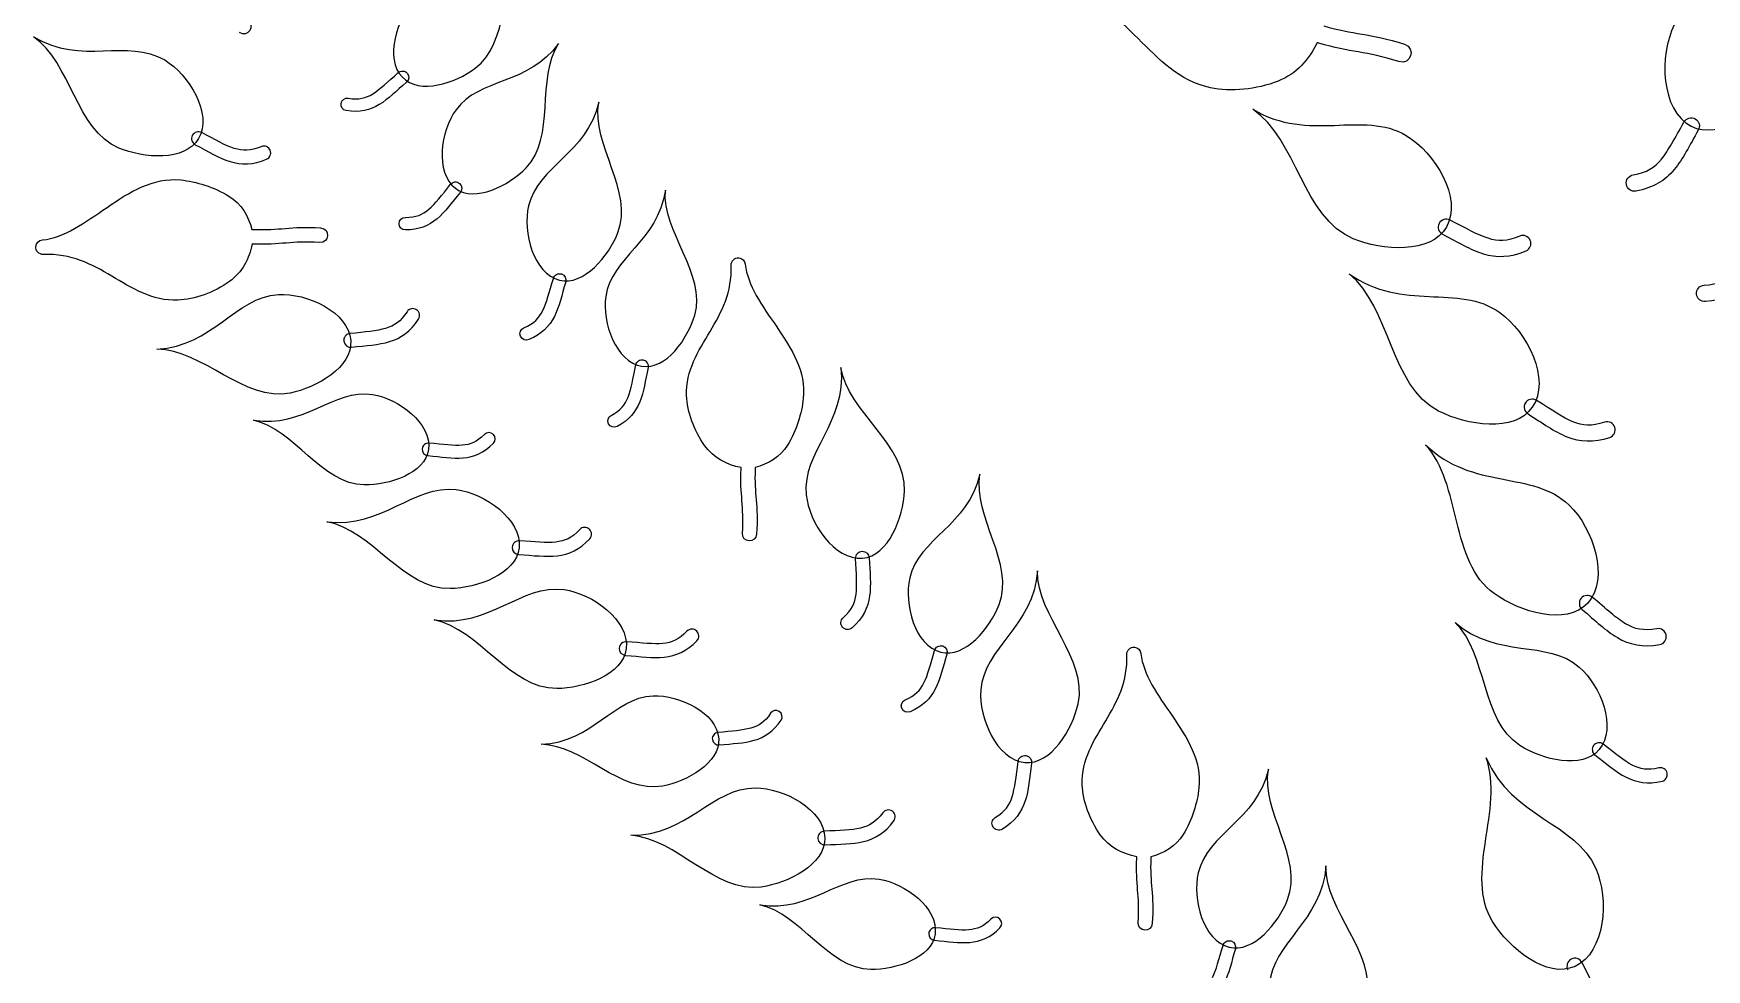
# Model space of a CAD drawing. Extents: x 5.1 to 86.3, y 5.1 to 86.3.
# Drawn here: x 33.67 to 45.31, y 52.12 to 58.64 of the extents above; entities that cross this region are included whole.
import ezdxf

# ---------------------------------------------------------------- set-up
doc = ezdxf.new("R2010")
doc.units = 0
doc.layers.add('View004', color=7, linetype='CONTINUOUS')

msp = doc.modelspace()

# ---------------------------------------------------------------- linework, layer by layer
at = {"layer": 'View004', "color": 1}
for p, q in [((36.269572, 58.363478), (36.269572, 58.363478)), ((36.235916, 58.334536), (36.235916, 58.334536)), ((45.236271, 58.044945), (45.236271, 58.044945)), ((34.773944, 57.929561), (34.773944, 57.929561)), ((34.817149, 57.907673), (34.817149, 57.907673)), ((45.206877, 57.994839), (45.206877, 57.994839)), ((36.605742, 57.561788), (36.605742, 57.561788)), ((36.634443, 57.595669), (36.634443, 57.595669)), ((43.452562, 57.316204), (43.452562, 57.316204)), ((43.503203, 57.290924), (43.503203, 57.290924)), ((33.684791, 57.15609), (33.684815, 57.156031)), ((38.57847, 57.077014), (38.578443, 57.077006)), ((37.343471, 56.965224), (37.343471, 56.965224)), ((37.329975, 56.921737), (37.329975, 56.921737)), ((35.828379, 56.495883), (35.828379, 56.495883)), ((35.876404, 56.502154), (35.876404, 56.502154)), ((37.903089, 56.322418), (37.903089, 56.322418)), ((37.912643, 56.365766), (37.912643, 56.365766)), ((44.053108, 56.066389), (44.053108, 56.066389)), ((44.101498, 56.037029), (44.101498, 56.037029)), ((36.374135, 55.746799), (36.374135, 55.746799)), ((36.418318, 55.743247), (36.418318, 55.743247)), ((37.000405, 55.061018), (37.000405, 55.061018)), ((37.048777, 55.0586), (37.048777, 55.0586)), ((39.437076, 55.033277), (39.437076, 55.033277)), ((39.438429, 54.985341), (39.438429, 54.985341)), ((44.441614, 54.706377), (44.441614, 54.706377)), ((44.485228, 54.670302), (44.485228, 54.670302)), ((37.74581, 54.359165), (37.74581, 54.359165)), ((37.794145, 54.356088), (37.794145, 54.356088)), ((39.983616, 54.330272), (39.983616, 54.330272)), ((39.997112, 54.373759), (39.997112, 54.373759)), ((41.332741, 54.365569), (41.332713, 54.365569)), ((38.393839, 53.722728), (38.393839, 53.722728)), ((38.437867, 53.727854), (38.437867, 53.727854)), ((40.575864, 53.610059), (40.575864, 53.610059)), ((44.528291, 53.681022), (44.528291, 53.681022)), ((44.566783, 53.652421), (44.566783, 53.652421)), ((40.568666, 53.562648), (40.568666, 53.562648)), ((39.128324, 53.032696), (39.128324, 53.032696)), ((39.176637, 53.0361), (39.176637, 53.0361)), ((39.900142, 52.371608), (39.900142, 52.371608)), ((39.944325, 52.368056), (39.944325, 52.368056)), ((42.004972, 52.319354), (42.004972, 52.319354)), ((41.991475, 52.275867), (41.991475, 52.275867)), ((44.372455, 52.192571), (44.372455, 52.192571)), ((44.398946, 52.142553), (44.398946, 52.142553))]:
    msp.add_line(p, q, dxfattribs=at)
for points in [[(36.74382, 58.397757), (36.982997, 58.576168), (36.908832, 58.9985), (37.102968, 59.217717)], [(41.357497, 58.604587), (41.213744, 58.747046), (41.067624, 58.881952), (40.830636, 58.931541)], [(36.325558, 58.873565), (36.196481, 58.745053), (36.109786, 58.465942), (36.235916, 58.334536)], [(35.156078, 58.732186), (35.215746, 58.6968), (35.160258, 58.607857), (35.10224, 58.645881)], [(45.089252, 58.700228), (44.983945, 58.486373), (44.994984, 58.104038), (45.206877, 57.994839)], [(34.262538, 57.842216), (33.962608, 57.968876), (33.93106, 58.435676), (33.668209, 58.617315)], [(33.668209, 58.617315), (34.003869, 58.413624), (34.322379, 58.611467), (34.581617, 58.455401)], [(41.860598, 58.262072), (41.64181, 58.30863), (41.501251, 58.462128), (41.357497, 58.604587)], [(42.650441, 58.693509), (42.858775, 58.630445), (42.964261, 58.645082), (43.211949, 58.564652)], [(37.323557, 58.570535), (37.112556, 58.278897), (36.773015, 58.332575), (36.609609, 58.108392)], [(37.097579, 57.704048), (37.305835, 57.917883), (37.166209, 58.323462), (37.323557, 58.570535)], [(42.603868, 58.575937), (42.547711, 58.45928), (42.459852, 58.358006), (42.332534, 58.308394)], [(42.614569, 58.572441), (42.610921, 58.573277), (42.607349, 58.574417), (42.603868, 58.575937)], [(43.173349, 58.44422), (42.940354, 58.519908), (42.838766, 58.504647), (42.614569, 58.572441)], [(43.211949, 58.564652), (43.294646, 58.54018), (43.254866, 58.416063), (43.173349, 58.44422)], [(34.581617, 58.455401), (34.751886, 58.352899), (34.916519, 58.079786), (34.817149, 57.907673)], [(36.029868, 58.219633), (36.079968, 58.250102), (36.133768, 58.302303), (36.207059, 58.367091)], [(36.207059, 58.367091), (36.215766, 58.375035), (36.22731, 58.379131), (36.239077, 58.378451)], [(36.235916, 58.334536), (36.354059, 58.211453), (36.607068, 58.295747), (36.74382, 58.397757)], [(36.239077, 58.378451), (36.250843, 58.377771), (36.261838, 58.372372), (36.269572, 58.363478)], [(36.269572, 58.363478), (36.285277, 58.345211), (36.283262, 58.317684), (36.265064, 58.301898)], [(36.265064, 58.301898), (36.19385, 58.238964), (36.139368, 58.183268), (36.075788, 58.144644)], [(42.332534, 58.308394), (42.179852, 58.248901), (42.005069, 58.231312), (41.860598, 58.262072)], [(45.206877, 57.994839), (45.405351, 57.892556), (45.682851, 58.104226), (45.808899, 58.288523)], [(35.846004, 58.102476), (35.822115, 58.106265), (35.80582, 58.128701), (35.809609, 58.15259)], [(35.809609, 58.15259), (35.813397, 58.176479), (35.835834, 58.192774), (35.859723, 58.188986)], [(36.075788, 58.144644), (36.012253, 58.105973), (35.937803, 58.08776), (35.846004, 58.102476)], [(35.859723, 58.188986), (35.934819, 58.176947), (35.979779, 58.189151), (36.029868, 58.219633)], [(37.602763, 58.161659), (37.520619, 57.801793), (37.178651, 57.71625), (37.114366, 57.439136)], [(37.737072, 57.253281), (37.847834, 57.538622), (37.553376, 57.865371), (37.602763, 58.161659)], [(36.609609, 58.108392), (36.502282, 57.961151), (36.460488, 57.671789), (36.605742, 57.561788)], [(42.855533, 57.210592), (42.504155, 57.356532), (42.464057, 57.901821), (42.15563, 58.112267)], [(42.15563, 58.112267), (42.549296, 57.876554), (42.92014, 58.10996), (43.224167, 57.929374)], [(45.000502, 57.765188), (45.049608, 57.824161), (45.094079, 57.911608), (45.157343, 58.022906)], [(45.157343, 58.022906), (45.164753, 58.036434), (45.177308, 58.046401), (45.192165, 58.050549)], [(45.192165, 58.050549), (45.207022, 58.054698), (45.222924, 58.052677), (45.236271, 58.044945)], [(45.236271, 58.044945), (45.263464, 58.028989), (45.272644, 57.994054), (45.256808, 57.966792)], [(34.817149, 57.907673), (34.724071, 57.746459), (34.434027, 57.769795), (34.262538, 57.842216)], [(34.773944, 57.929561), (34.762067, 57.906111), (34.77138, 57.877472), (34.794777, 57.865492)], [(34.802349, 57.953376), (34.79006, 57.949587), (34.779818, 57.941001), (34.773944, 57.929561)], [(34.839234, 57.949689), (34.827937, 57.955836), (34.814639, 57.957165), (34.802349, 57.953376)], [(35.065419, 57.839661), (35.004393, 57.858879), (34.93378, 57.900157), (34.839234, 57.949689)], [(43.224167, 57.929374), (43.423854, 57.810768), (43.618137, 57.492746), (43.503203, 57.290924)], [(45.256808, 57.966792), (45.195329, 57.858669), (45.151496, 57.766606), (45.089159, 57.691821)], [(34.794777, 57.865492), (34.886639, 57.817382), (34.958886, 57.77258), (35.036321, 57.748236)], [(35.25368, 57.851557), (35.177255, 57.819219), (35.126437, 57.820426), (35.065419, 57.839661)], [(35.316266, 57.826063), (35.306023, 57.850386), (35.278002, 57.8618), (35.25368, 57.851557)], [(35.290773, 57.763477), (35.315096, 57.77372), (35.326509, 57.801741), (35.316266, 57.826063)], [(44.802843, 57.655083), (44.900925, 57.672027), (44.951415, 57.706206), (45.000502, 57.765188)], [(35.036321, 57.748236), (35.11372, 57.723831), (35.19735, 57.723948), (35.290773, 57.763477)], [(36.605742, 57.561788), (36.741796, 57.458754), (36.978506, 57.581783), (37.097579, 57.704048)], [(44.756233, 57.588768), (44.750792, 57.619952), (44.77166, 57.649642), (44.802843, 57.655083)], [(45.089159, 57.691821), (45.026898, 57.616995), (44.942445, 57.56287), (44.822548, 57.542157)], [(34.180539, 57.428566), (34.334522, 57.534044), (34.499456, 57.639797), (34.693623, 57.619567)], [(34.693623, 57.619567), (34.800349, 57.608448), (34.924981, 57.570965), (35.028566, 57.50739)], [(36.420236, 57.415898), (36.464943, 57.453871), (36.509892, 57.513895), (36.572118, 57.589416)], [(36.639666, 57.534124), (36.5792, 57.46076), (36.534126, 57.397177), (36.477383, 57.34903)], [(36.572118, 57.589416), (36.579472, 57.598632), (36.590232, 57.604492), (36.601964, 57.605669)], [(36.601964, 57.605669), (36.613695, 57.606846), (36.625406, 57.60324), (36.634443, 57.595669)], [(36.634443, 57.595669), (36.65283, 57.580089), (36.655164, 57.552579), (36.639666, 57.534124)], [(38.066677, 57.549214), (38.016311, 57.192914), (37.691112, 57.081849), (37.651328, 56.807397)], [(38.271438, 56.677781), (38.355698, 56.964026), (38.042932, 57.257355), (38.066677, 57.549214)], [(44.822548, 57.542157), (44.791364, 57.536716), (44.761674, 57.557584), (44.756233, 57.588768)], [(33.730491, 57.201988), (33.880516, 57.217249), (34.026556, 57.323088), (34.180539, 57.428566)], [(35.028566, 57.50739), (35.114685, 57.45454), (35.165214, 57.368051), (35.189344, 57.273902)], [(36.256961, 57.358888), (36.333041, 57.358793), (36.375541, 57.377915), (36.420236, 57.415898)], [(37.114366, 57.439136), (37.072141, 57.257128), (37.14877, 56.967283), (37.329975, 56.921737)], [(35.203594, 57.274966), (35.378491, 57.266978), (35.45784, 57.299248), (35.666853, 57.285507)], [(36.21317, 57.315058), (36.213159, 57.339254), (36.232765, 57.358877), (36.256961, 57.358888)], [(36.257, 57.271268), (36.232804, 57.271257), (36.213181, 57.290863), (36.21317, 57.315058)], [(36.477383, 57.34903), (36.420692, 57.300843), (36.350002, 57.271152), (36.257, 57.271268)], [(43.452562, 57.316204), (43.438845, 57.288718), (43.449926, 57.255315), (43.477351, 57.241477)], [(43.485592, 57.344231), (43.471256, 57.339719), (43.459348, 57.329614), (43.452562, 57.316204)], [(43.528721, 57.340178), (43.515477, 57.347283), (43.499927, 57.348744), (43.485592, 57.344231)], [(43.793804, 57.213163), (43.722356, 57.2352), (43.639551, 57.282949), (43.528721, 57.340178)], [(33.684815, 57.156031), (33.687095, 57.180305), (33.706217, 57.199602), (33.730491, 57.201988)], [(35.189344, 57.273902), (35.194056, 57.274738), (35.198821, 57.27527), (35.203594, 57.274966)], [(35.660545, 57.183979), (35.463926, 57.196929), (35.387739, 57.164948), (35.199538, 57.173483)], [(35.666853, 57.285507), (35.736165, 57.282771), (35.729682, 57.178142), (35.660545, 57.183979)], [(37.329975, 56.921737), (37.499703, 56.879076), (37.673743, 57.090133), (37.737072, 57.253281)], [(43.503203, 57.290924), (43.395547, 57.101885), (43.056437, 57.127147), (42.855533, 57.210592)], [(43.477351, 57.241477), (43.585034, 57.185891), (43.669774, 57.134034), (43.760433, 57.106123)], [(44.013725, 57.228368), (43.924638, 57.19005), (43.865243, 57.191108), (43.793804, 57.213163)], [(44.087041, 57.19901), (44.074902, 57.227362), (44.042078, 57.240506), (44.013725, 57.228368)], [(44.057682, 57.125694), (44.086035, 57.137832), (44.099179, 57.170657), (44.087041, 57.19901)], [(33.737694, 57.100777), (33.706968, 57.099409), (33.682078, 57.125462), (33.684791, 57.15609)], [(34.213102, 56.95002), (34.07286, 57.032671), (33.932268, 57.108965), (33.737694, 57.100777)], [(35.19051, 57.174077), (35.169792, 57.072023), (35.121312, 56.975694), (35.031853, 56.911845)], [(35.199538, 57.173483), (35.196498, 57.173413), (35.193534, 57.173612), (35.19051, 57.174077)], [(38.524738, 57.025744), (38.523446, 57.055559), (38.548754, 57.079681), (38.57847, 57.077014)], [(38.578443, 57.077006), (38.601995, 57.074802), (38.620691, 57.05619), (38.622979, 57.03263)], [(43.760433, 57.106123), (43.851051, 57.078138), (43.94878, 57.078853), (44.057682, 57.125694)], [(34.673061, 56.782434), (34.493277, 56.775442), (34.353343, 56.867369), (34.213102, 56.95002)], [(37.287161, 56.934323), (37.290404, 56.94597), (37.298208, 56.955817), (37.308808, 56.961634)], [(37.308808, 56.961634), (37.319407, 56.96745), (37.331904, 56.968745), (37.343471, 56.965224)], [(37.343471, 56.965224), (37.367072, 56.957897), (37.38031, 56.932871), (37.373087, 56.909238)], [(38.377899, 56.564649), (38.458259, 56.700624), (38.532451, 56.836946), (38.524738, 57.025744)], [(38.622979, 57.03263), (38.637609, 56.887047), (38.740127, 56.745224), (38.842287, 56.595693)], [(43.449415, 56.01025), (43.111234, 56.184602), (43.11613, 56.731341), (42.826061, 56.966446)], [(42.826061, 56.966446), (43.199001, 56.699147), (43.587789, 56.901254), (43.87593, 56.696269)], [(45.297555, 56.886516), (45.396821, 56.893822), (45.450401, 56.922918), (45.505003, 56.976836)], [(35.031853, 56.911845), (34.924575, 56.835276), (34.791781, 56.78701), (34.673061, 56.782434)], [(35.373136, 56.821845), (35.571555, 56.833143), (35.86148, 56.700333), (35.876404, 56.502154)], [(37.213427, 56.709645), (37.240387, 56.763414), (37.258729, 56.838091), (37.287161, 56.934323)], [(37.373087, 56.909238), (37.345452, 56.815748), (37.328419, 56.737662), (37.294181, 56.669463)], [(45.244704, 56.825059), (45.242328, 56.856624), (45.26599, 56.88414), (45.297555, 56.886516)], [(45.586088, 56.895178), (45.516832, 56.826776), (45.427507, 56.781139), (45.306162, 56.772208)], [(34.527372, 56.440776), (34.919443, 56.461705), (35.071035, 56.804649), (35.373136, 56.821845)], [(36.334689, 56.716055), (36.312519, 56.730373), (36.28294, 56.724008), (36.268621, 56.701838)], [(37.651328, 56.807397), (37.625195, 56.627137), (37.723338, 56.351843), (37.903089, 56.322418)], [(45.306162, 56.772208), (45.274596, 56.769831), (45.247081, 56.793494), (45.244704, 56.825059)], [(36.268621, 56.701838), (36.223718, 56.632052), (36.18106, 56.604407), (36.119817, 56.585904)], [(36.147309, 56.493985), (36.224999, 56.517448), (36.294014, 56.56468), (36.348905, 56.649988)], [(36.348905, 56.649988), (36.363224, 56.672158), (36.356858, 56.701737), (36.334689, 56.716055)], [(37.082208, 56.590348), (37.154045, 56.620777), (37.186484, 56.65587), (37.213427, 56.709645)], [(37.294181, 56.669463), (37.26001, 56.601247), (37.205207, 56.544871), (37.117391, 56.507674)], [(37.903089, 56.322418), (38.071456, 56.294857), (38.223262, 56.514116), (38.271438, 56.677781)], [(43.87593, 56.696269), (44.065183, 56.561639), (44.232645, 56.228711), (44.101498, 56.037029)], [(35.876404, 56.502154), (35.890382, 56.316526), (35.637643, 56.172327), (35.45517, 56.135494)], [(35.83842, 56.531566), (35.830404, 56.521509), (35.826783, 56.508644), (35.828379, 56.495883)], [(35.828379, 56.495883), (35.831785, 56.469819), (35.855619, 56.451411), (35.881698, 56.454702)], [(35.870966, 56.549309), (35.85817, 56.548019), (35.846436, 56.541622), (35.83842, 56.531566)], [(36.119817, 56.585904), (36.058575, 56.567384), (35.976981, 56.561682), (35.870966, 56.549309)], [(35.881698, 56.454702), (35.984695, 56.466737), (36.069625, 56.470449), (36.147309, 56.493985)], [(37.058462, 56.531419), (37.048747, 56.554249), (37.059378, 56.580632), (37.082208, 56.590348)], [(37.117391, 56.507674), (37.094562, 56.497958), (37.068178, 56.508589), (37.058462, 56.531419)], [(38.214747, 56.118563), (38.208211, 56.293011), (38.297538, 56.428675), (38.377899, 56.564649)], [(38.842287, 56.595693), (38.944446, 56.446162), (39.046859, 56.286006), (39.026999, 56.097635)], [(35.45517, 56.135494), (35.136029, 56.071073), (34.846871, 56.438885), (34.527372, 56.440776)], [(37.879264, 56.359443), (37.889085, 56.36596), (37.90112, 56.36824), (37.912643, 56.365766)], [(37.807219, 56.106855), (37.829011, 56.161293), (37.840721, 56.235335), (37.86047, 56.331143)], [(37.86047, 56.331143), (37.862668, 56.342722), (37.869444, 56.352926), (37.879264, 56.359443)], [(37.945992, 56.313802), (37.926792, 56.220723), (37.916633, 56.143476), (37.888951, 56.074426)], [(37.912643, 56.365766), (37.936169, 56.360578), (37.951076, 56.33735), (37.945992, 56.313802)], [(39.288194, 56.313978), (39.328835, 55.927352), (39.017134, 55.725679), (39.047403, 55.427607)], [(39.731295, 55.454365), (39.744547, 55.776457), (39.339838, 56.001869), (39.288194, 56.313978)], [(35.199109, 55.945752), (35.55404, 55.889664), (35.755172, 56.167698), (36.02886, 56.125438)], [(36.02886, 56.125438), (36.208618, 56.097685), (36.44278, 55.923481), (36.418318, 55.743247)], [(37.689506, 55.980236), (37.756801, 56.01567), (37.785443, 56.052414), (37.807219, 56.106855)], [(37.888951, 56.074426), (37.861335, 56.005365), (37.812709, 55.946118), (37.730445, 55.902802)], [(38.339884, 55.770284), (38.265723, 55.874464), (38.219046, 56.003367), (38.214747, 56.118563)], [(39.026999, 56.097635), (39.016086, 55.994094), (38.979568, 55.873213), (38.91776, 55.772782)], [(44.101498, 56.037029), (43.978656, 55.857487), (43.642774, 55.910561), (43.449415, 56.01025)], [(44.053108, 56.066389), (44.037177, 56.040125), (44.045472, 56.005923), (44.071666, 55.989876)], [(44.088332, 56.091604), (44.073674, 56.088286), (44.060974, 56.079195), (44.053108, 56.066389)], [(44.130981, 56.084017), (44.118367, 56.092187), (44.10299, 56.094923), (44.088332, 56.091604)], [(44.384718, 55.935625), (44.315324, 55.963465), (44.236728, 56.017864), (44.130981, 56.084017)], [(35.971307, 55.495442), (35.673355, 55.498683), (35.484726, 55.883087), (35.199109, 55.945752)], [(37.671258, 55.92105), (37.659953, 55.942432), (37.668123, 55.968931), (37.689506, 55.980236)], [(37.730445, 55.902802), (37.709063, 55.891497), (37.682564, 55.899667), (37.671258, 55.92105)], [(44.071666, 55.989876), (44.174412, 55.92562), (44.254598, 55.866968), (44.342654, 55.831693)], [(44.605144, 55.932687), (44.513207, 55.901827), (44.4541, 55.907768), (44.384718, 55.935625)], [(44.675796, 55.897397), (44.666031, 55.926652), (44.634399, 55.942452), (44.605144, 55.932687)], [(36.422449, 55.786492), (36.41075, 55.787779), (36.399026, 55.784293), (36.389932, 55.776821)], [(36.652176, 55.771758), (36.593825, 55.766868), (36.519703, 55.777335), (36.422449, 55.786492)], [(36.807493, 55.847132), (36.753983, 55.793237), (36.710525, 55.776632), (36.652176, 55.771758)], [(36.659242, 55.684236), (36.733259, 55.690412), (36.804047, 55.719518), (36.869459, 55.785401)], [(36.869341, 55.847249), (36.85223, 55.864296), (36.824539, 55.864243), (36.807493, 55.847132)], [(36.869459, 55.785401), (36.886505, 55.802512), (36.886453, 55.830203), (36.869341, 55.847249)], [(44.342654, 55.831693), (44.430662, 55.796348), (44.528119, 55.789021), (44.640505, 55.826745)], [(44.640505, 55.826745), (44.669761, 55.83651), (44.68556, 55.868142), (44.675796, 55.897397)], [(36.418318, 55.743247), (36.395406, 55.574427), (36.141665, 55.493588), (35.971307, 55.495442)], [(36.374135, 55.746799), (36.37221, 55.722819), (36.390031, 55.701794), (36.414002, 55.699763)], [(36.389932, 55.776821), (36.380838, 55.76935), (36.375142, 55.758525), (36.374135, 55.746799)], [(36.414002, 55.699763), (36.508489, 55.69088), (36.585217, 55.677994), (36.659242, 55.684236)], [(38.594133, 55.616032), (38.495137, 55.636255), (38.40173, 55.683413), (38.339884, 55.770284)], [(38.91776, 55.772782), (38.866376, 55.689287), (38.782399, 55.640363), (38.691022, 55.617062)], [(43.836167, 54.738492), (43.526887, 54.960101), (43.61112, 55.500335), (43.358263, 55.775067)], [(43.358263, 55.775067), (43.688438, 55.456449), (44.102453, 55.59996), (44.357775, 55.355309)], [(38.603182, 55.159963), (38.615981, 55.350721), (38.585041, 55.424682), (38.593546, 55.607276)], [(38.593546, 55.607276), (38.593481, 55.61024), (38.593678, 55.613128), (38.594133, 55.616032)], [(38.69201, 55.60323), (38.684052, 55.433542), (38.715273, 55.356514), (38.701684, 55.153731)], [(38.691022, 55.617062), (38.691858, 55.612502), (38.692314, 55.607866), (38.69201, 55.60323)], [(40.256405, 55.570194), (40.17426, 55.210328), (39.832293, 55.124786), (39.768008, 54.847671)], [(40.390714, 54.661817), (40.501476, 54.947157), (40.207018, 55.273907), (40.256405, 55.570194)], [(35.710514, 55.239448), (36.100008, 55.189929), (36.310482, 55.500237), (36.610789, 55.463133)], [(36.610789, 55.463133), (36.808031, 55.438767), (37.069533, 55.256253), (37.048777, 55.0586)], [(39.438429, 54.985341), (39.622113, 55.000603), (39.72372, 55.270203), (39.731295, 55.454365)], [(39.047403, 55.427607), (39.06728, 55.231833), (39.242326, 54.969046), (39.438429, 54.985341)], [(44.357775, 55.355309), (44.525474, 55.194624), (44.642818, 54.840909), (44.485228, 54.670302)], [(36.568766, 54.773176), (36.24325, 54.766862), (36.024525, 55.180453), (35.710514, 55.239448)], [(37.537925, 55.187102), (37.518673, 55.205154), (37.488432, 55.204181), (37.470381, 55.184929)], [(37.016665, 55.09433), (37.00698, 55.085869), (37.001117, 55.073859), (37.000405, 55.061018)], [(37.051859, 55.105967), (37.039039, 55.106986), (37.02635, 55.102791), (37.016665, 55.09433)], [(37.303243, 55.097473), (37.239677, 55.090202), (37.158378, 55.099183), (37.051859, 55.105967)], [(37.470381, 55.184929), (37.413722, 55.124297), (37.366808, 55.104726), (37.303243, 55.097473)], [(37.313855, 55.002118), (37.394488, 55.011311), (37.470837, 55.045441), (37.540099, 55.119558)], [(37.540099, 55.119558), (37.55815, 55.13881), (37.557177, 55.169051), (37.537925, 55.187102)], [(38.701684, 55.153731), (38.698948, 55.086479), (38.597437, 55.092893), (38.603182, 55.159963)], [(37.048777, 55.0586), (37.029336, 54.873465), (36.754885, 54.776785), (36.568766, 54.773176)], [(37.000405, 55.061018), (36.999095, 55.034765), (37.019253, 55.012392), (37.045501, 55.010966)], [(37.045501, 55.010966), (37.148989, 55.004389), (37.233215, 54.992854), (37.313855, 55.002118)], [(39.391474, 54.983309), (39.390741, 54.996021), (39.395167, 55.008492), (39.403751, 55.017897)], [(39.394475, 54.734281), (39.40304, 54.797049), (39.395899, 54.87772), (39.391474, 54.983309)], [(39.403751, 55.017897), (39.412335, 55.027303), (39.42435, 55.032848), (39.437076, 55.033277)], [(39.437076, 55.033277), (39.463092, 55.034008), (39.484806, 55.013572), (39.485652, 54.98756)], [(39.485652, 54.98756), (39.489937, 54.884975), (39.499544, 54.801352), (39.488639, 54.721725)], [(40.657243, 54.896814), (40.62844, 54.509127), (40.285828, 54.366136), (40.262575, 54.067434)], [(40.940315, 53.972075), (41.010668, 54.286669), (40.652527, 54.580497), (40.657243, 54.896814)], [(36.458466, 54.55513), (36.847251, 54.500316), (37.061928, 54.807731), (37.361702, 54.766544)], [(37.361702, 54.766544), (37.558594, 54.739496), (37.817589, 54.553441), (37.794145, 54.356088)], [(39.768008, 54.847671), (39.725782, 54.665663), (39.802411, 54.375818), (39.983616, 54.330272)], [(44.485228, 54.670302), (44.337618, 54.510499), (44.013001, 54.611782), (43.836167, 54.738492)], [(39.304308, 54.570713), (39.365546, 54.625495), (39.385929, 54.671514), (39.394475, 54.734281)], [(39.488639, 54.721725), (39.477804, 54.642104), (39.442377, 54.567261), (39.367519, 54.500293)], [(39.983616, 54.330272), (40.153345, 54.287611), (40.327385, 54.498668), (40.390714, 54.661817)], [(44.441614, 54.706377), (44.422038, 54.682704), (44.425279, 54.647661), (44.448865, 54.62798)], [(44.480126, 54.72621), (44.465141, 54.725056), (44.451256, 54.717905), (44.441614, 54.706377)], [(44.448865, 54.62798), (44.541192, 54.549486), (44.612011, 54.479812), (44.694012, 54.432125)], [(44.521221, 54.71251), (44.509927, 54.722425), (44.495111, 54.727365), (44.480126, 54.72621)], [(44.750722, 54.528848), (44.686106, 54.566469), (44.616242, 54.631704), (44.521221, 54.71251)], [(37.310294, 54.077223), (36.984722, 54.075339), (36.771645, 54.491868), (36.458466, 54.55513)], [(39.300703, 54.503897), (39.283248, 54.523343), (39.284862, 54.553257), (39.304308, 54.570713)], [(44.014598, 53.681511), (43.743145, 53.855386), (43.790605, 54.316197), (43.564551, 54.537508)], [(43.564551, 54.537508), (43.85796, 54.282473), (44.201938, 54.422147), (44.428753, 54.226397)], [(44.968385, 54.493934), (44.872941, 54.476751), (44.815324, 54.491211), (44.750722, 54.528848)], [(37.762522, 54.392252), (37.752722, 54.383924), (37.746697, 54.371994), (37.74581, 54.359165)], [(37.797871, 54.403409), (37.785066, 54.404603), (37.772321, 54.40058), (37.762522, 54.392252)], [(38.049116, 54.391495), (37.985457, 54.38509), (37.904288, 54.395176), (37.797871, 54.403409)], [(38.217429, 54.476668), (38.15995, 54.416813), (38.112774, 54.397882), (38.049116, 54.391495)], [(38.05843, 54.296005), (38.13918, 54.3041), (38.215987, 54.337187), (38.286251, 54.410355)], [(38.284996, 54.477922), (38.265992, 54.496234), (38.235741, 54.495673), (38.217429, 54.476668)], [(38.286251, 54.410355), (38.304563, 54.429359), (38.304001, 54.45961), (38.284996, 54.477922)], [(39.367519, 54.500293), (39.348073, 54.482837), (39.318159, 54.484451), (39.300703, 54.503897)], [(44.694012, 54.432125), (44.775955, 54.384376), (44.871316, 54.362975), (44.987989, 54.38398)], [(45.033164, 54.448759), (45.02775, 54.479122), (44.998748, 54.499347), (44.968385, 54.493934)], [(44.987989, 54.38398), (45.018352, 54.389393), (45.038577, 54.418396), (45.033164, 54.448759)], [(37.794145, 54.356088), (37.772186, 54.171235), (37.496445, 54.078298), (37.310294, 54.077223)], [(37.74581, 54.359165), (37.744143, 54.332932), (37.763995, 54.310286), (37.790221, 54.308504)], [(37.790221, 54.308504), (37.89361, 54.300519), (37.977671, 54.287838), (38.05843, 54.296005)], [(39.867069, 54.11818), (39.894029, 54.17195), (39.912371, 54.246626), (39.940802, 54.342858)], [(39.940802, 54.342858), (39.944045, 54.354506), (39.95185, 54.364352), (39.962449, 54.370169)], [(40.026728, 54.317773), (39.999093, 54.224283), (39.98206, 54.146197), (39.947823, 54.077998)], [(39.962449, 54.370169), (39.973048, 54.375985), (39.985546, 54.37728), (39.997112, 54.373759)], [(39.997112, 54.373759), (40.020713, 54.366432), (40.033952, 54.341406), (40.026728, 54.317773)], [(41.132169, 53.853212), (41.212529, 53.989187), (41.286722, 54.125509), (41.279009, 54.314307)], [(41.279009, 54.314307), (41.277717, 54.344122), (41.303025, 54.368245), (41.332741, 54.365569)], [(41.332713, 54.365569), (41.356266, 54.363365), (41.374962, 54.344753), (41.377249, 54.321193)], [(41.377249, 54.321193), (41.391879, 54.175611), (41.494397, 54.033787), (41.596557, 53.884256)], [(44.428753, 54.226397), (44.577726, 54.097831), (44.692603, 53.80372), (44.566783, 53.652421)], [(39.735849, 53.998883), (39.807687, 54.029312), (39.840125, 54.064405), (39.867069, 54.11818)], [(39.947823, 54.077998), (39.913651, 54.009782), (39.858849, 53.953406), (39.771033, 53.916209)], [(40.262575, 54.067434), (40.2473, 53.871248), (40.372792, 53.581507), (40.568666, 53.562648)], [(37.202569, 53.688892), (37.561625, 53.703044), (37.704722, 54.014943), (37.981398, 54.026826)], [(37.981398, 54.026826), (38.163118, 54.034634), (38.426738, 53.909401), (38.437867, 53.727854)], [(38.859977, 53.917753), (38.839872, 53.931138), (38.812723, 53.92569), (38.799337, 53.905585)], [(39.712104, 53.939954), (39.702388, 53.962784), (39.713019, 53.989168), (39.735849, 53.998883)], [(39.771033, 53.916209), (39.748203, 53.906493), (39.72182, 53.917124), (39.712104, 53.939954)], [(40.568666, 53.562648), (40.752134, 53.544982), (40.900091, 53.7922), (40.940315, 53.972075)], [(38.799337, 53.905585), (38.757356, 53.842296), (38.717966, 53.817541), (38.661686, 53.80139)], [(38.685672, 53.716923), (38.757066, 53.737404), (38.820825, 53.779746), (38.872145, 53.857113)], [(38.872145, 53.857113), (38.88553, 53.877218), (38.880083, 53.904367), (38.859977, 53.917753)], [(40.969017, 53.407126), (40.962481, 53.581574), (41.051809, 53.717239), (41.132169, 53.853212)], [(41.596557, 53.884256), (41.698716, 53.734725), (41.801129, 53.574569), (41.78127, 53.386198)], [(38.047714, 53.397692), (37.754843, 53.342809), (37.494922, 53.683086), (37.202569, 53.688892)], [(38.437867, 53.727854), (38.448292, 53.557805), (38.215168, 53.42907), (38.047714, 53.397692)], [(38.403483, 53.755253), (38.396019, 53.746153), (38.392542, 53.734426), (38.393839, 53.722728)], [(38.393839, 53.722728), (38.396624, 53.698833), (38.4182, 53.681684), (38.442107, 53.684363)], [(38.433492, 53.771075), (38.421766, 53.770058), (38.410947, 53.764354), (38.403483, 53.755253)], [(38.661686, 53.80139), (38.605406, 53.785223), (38.530666, 53.781046), (38.433492, 53.771075)], [(38.442107, 53.684363), (38.536514, 53.694063), (38.614282, 53.696376), (38.685672, 53.716923)], [(44.560002, 53.699501), (44.547374, 53.697863), (44.535941, 53.691201), (44.528291, 53.681022)], [(44.595377, 53.68972), (44.585384, 53.697612), (44.57263, 53.701138), (44.560002, 53.699501)], [(44.797655, 53.544436), (44.741325, 53.573419), (44.679337, 53.625537), (44.595377, 53.68972)], [(40.522099, 53.569004), (40.523639, 53.581643), (40.530214, 53.593127), (40.540334, 53.600855)], [(40.540334, 53.600855), (40.550454, 53.608583), (40.563264, 53.611902), (40.575864, 53.610059)], [(40.575864, 53.610059), (40.601595, 53.60615), (40.619326, 53.582177), (40.61553, 53.556428)], [(43.825372, 52.453909), (43.624425, 52.776995), (43.908961, 53.243885), (43.780471, 53.594463)], [(43.780471, 53.594463), (43.963603, 53.173755), (44.401023, 53.147927), (44.543303, 52.824197)], [(44.566783, 53.652421), (44.448931, 53.510704), (44.169805, 53.582094), (44.014598, 53.681511)], [(44.528291, 53.681022), (44.51277, 53.660129), (44.517057, 53.630621), (44.537881, 53.615009)], [(44.537881, 53.615009), (44.619459, 53.552663), (44.682452, 53.496833), (44.753935, 53.460098)], [(40.48074, 53.323416), (40.500337, 53.383658), (40.507664, 53.464312), (40.522099, 53.569004)], [(40.61553, 53.556428), (40.601492, 53.454718), (40.596067, 53.37072), (40.571167, 53.294305)], [(42.264264, 53.515788), (42.18212, 53.155923), (41.840152, 53.07038), (41.775867, 52.793266)], [(42.398573, 52.607411), (42.509335, 52.892752), (42.214877, 53.219501), (42.264264, 53.515788)], [(44.753935, 53.460098), (44.825373, 53.423308), (44.907002, 53.409404), (45.004795, 53.432318)], [(44.983362, 53.524488), (44.903363, 53.505742), (44.853975, 53.515438), (44.797655, 53.544436)], [(45.040163, 53.489119), (45.034244, 53.514571), (45.008814, 53.530406), (44.983362, 53.524488)], [(45.004795, 53.432318), (45.030247, 53.438237), (45.046082, 53.463668), (45.040163, 53.489119)], [(37.826342, 53.055025), (38.218964, 53.05261), (38.390674, 53.385936), (38.693263, 53.385143)], [(38.693263, 53.385143), (38.892004, 53.384626), (39.173521, 53.234816), (39.176637, 53.0361)], [(41.094154, 53.058847), (41.019986, 53.163027), (40.973317, 53.29193), (40.969017, 53.407126)], [(41.78127, 53.386198), (41.770356, 53.282658), (41.733838, 53.161776), (41.67203, 53.061346)], [(39.646827, 53.222381), (39.625547, 53.237991), (39.595642, 53.233396), (39.580031, 53.212116)], [(40.362907, 53.178502), (40.432915, 53.221513), (40.461161, 53.263171), (40.48074, 53.323416)], [(40.571167, 53.294305), (40.546338, 53.217882), (40.498158, 53.150537), (40.412578, 53.097958)], [(39.580031, 53.212116), (39.531059, 53.145123), (39.486833, 53.120062), (39.424598, 53.105233)], [(39.446578, 53.011841), (39.525525, 53.030645), (39.597226, 53.073691), (39.657091, 53.155585)], [(39.657091, 53.155585), (39.672702, 53.176865), (39.668106, 53.20677), (39.646827, 53.222381)], [(40.347471, 53.113394), (40.333754, 53.135635), (40.340665, 53.164785), (40.362907, 53.178502)], [(40.412578, 53.097958), (40.390337, 53.084241), (40.361187, 53.091152), (40.347471, 53.113394)], [(38.734351, 52.69513), (38.411946, 52.649794), (38.145164, 53.034144), (37.826342, 53.055025)], [(39.176637, 53.0361), (39.179556, 52.84997), (38.918692, 52.72105), (38.734351, 52.69513)], [(39.140469, 53.067718), (39.131869, 53.058156), (39.12749, 53.045529), (39.128324, 53.032696)], [(39.128324, 53.032696), (39.130175, 53.006475), (39.152872, 52.986683), (39.179101, 52.988418)], [(39.174011, 53.083495), (39.161162, 53.082968), (39.149068, 53.07728), (39.140469, 53.067718)], [(39.424598, 53.105233), (39.362364, 53.090386), (39.280575, 53.089544), (39.174011, 53.083495)], [(39.179101, 52.988418), (39.282631, 52.994309), (39.367632, 52.992965), (39.446578, 53.011841)], [(41.348403, 52.904595), (41.249407, 52.924818), (41.156, 52.971976), (41.094154, 53.058847)], [(41.67203, 53.061346), (41.620647, 52.97785), (41.53667, 52.928926), (41.445292, 52.905625)], [(41.357453, 52.448526), (41.370251, 52.639284), (41.339311, 52.713245), (41.347816, 52.89584)], [(41.347816, 52.89584), (41.347751, 52.898804), (41.347948, 52.901692), (41.348403, 52.904595)], [(41.44628, 52.891793), (41.438323, 52.722105), (41.469544, 52.645077), (41.455955, 52.442294)], [(41.445292, 52.905625), (41.446128, 52.901065), (41.446584, 52.896429), (41.44628, 52.891793)], [(38.725116, 52.570561), (39.080047, 52.514474), (39.281179, 52.792508), (39.554867, 52.750248)], [(41.775867, 52.793266), (41.733642, 52.611258), (41.810271, 52.321413), (41.991475, 52.275867)], [(42.665101, 52.842407), (42.636298, 52.45472), (42.293686, 52.311728), (42.270434, 52.013027)], [(42.948174, 51.917668), (43.018527, 52.232262), (42.660386, 52.52609), (42.665101, 52.842407)], [(44.543303, 52.824197), (44.636755, 52.611574), (44.609825, 52.239877), (44.398946, 52.142553)], [(39.554867, 52.750248), (39.734625, 52.722495), (39.968787, 52.548291), (39.944325, 52.368056)], [(39.497314, 52.120252), (39.199362, 52.123492), (39.010733, 52.507896), (38.725116, 52.570561)], [(41.991475, 52.275867), (42.161204, 52.233206), (42.335244, 52.444263), (42.398573, 52.607411)], [(39.948456, 52.411302), (39.936757, 52.412589), (39.925033, 52.409102), (39.915939, 52.401631)], [(40.178183, 52.396568), (40.119832, 52.391678), (40.04571, 52.402145), (39.948456, 52.411302)], [(40.3335, 52.471941), (40.27999, 52.418046), (40.236532, 52.401442), (40.178183, 52.396568)], [(40.185249, 52.309046), (40.259266, 52.315222), (40.330054, 52.344328), (40.395466, 52.41021)], [(40.395348, 52.472059), (40.378237, 52.489105), (40.350546, 52.489053), (40.3335, 52.471941)], [(40.395466, 52.41021), (40.412512, 52.427322), (40.41246, 52.455012), (40.395348, 52.472059)], [(41.455955, 52.442294), (41.453219, 52.375042), (41.351707, 52.381456), (41.357453, 52.448526)], [(44.398946, 52.142553), (44.201423, 52.051393), (43.940265, 52.269178), (43.825372, 52.453909)], [(39.944325, 52.368056), (39.921413, 52.199236), (39.667672, 52.118397), (39.497314, 52.120252)], [(39.900142, 52.371608), (39.898217, 52.347629), (39.916038, 52.326603), (39.940009, 52.324573)], [(39.915939, 52.401631), (39.906845, 52.394159), (39.901149, 52.383335), (39.900142, 52.371608)], [(39.940009, 52.324573), (40.034496, 52.31569), (40.111224, 52.302804), (40.185249, 52.309046)], [(41.948662, 52.288453), (41.951904, 52.3001), (41.959709, 52.309947), (41.970308, 52.315763)], [(41.970308, 52.315763), (41.980908, 52.32158), (41.993405, 52.322874), (42.004972, 52.319354)], [(42.004972, 52.319354), (42.028572, 52.312026), (42.041811, 52.287), (42.034587, 52.263367)], [(41.874928, 52.063774), (41.901888, 52.117544), (41.92023, 52.19222), (41.948662, 52.288453)], [(42.034587, 52.263367), (42.006952, 52.169877), (41.98992, 52.091792), (41.955682, 52.023592)], [(44.372455, 52.192571), (44.345311, 52.17819), (44.334896, 52.144573), (44.349157, 52.117365)], [(44.415626, 52.196159), (44.40134, 52.200826), (44.385775, 52.199532), (44.372455, 52.192571)], [(44.448351, 52.167776), (44.441711, 52.181259), (44.429912, 52.191492), (44.415626, 52.196159)], [(44.59011, 51.910276), (44.544807, 51.969758), (44.505221, 52.056761), (44.448351, 52.167776)]]:
    msp.add_open_spline(points, degree=3, dxfattribs=at)

doc.saveas('drawing.dxf')
